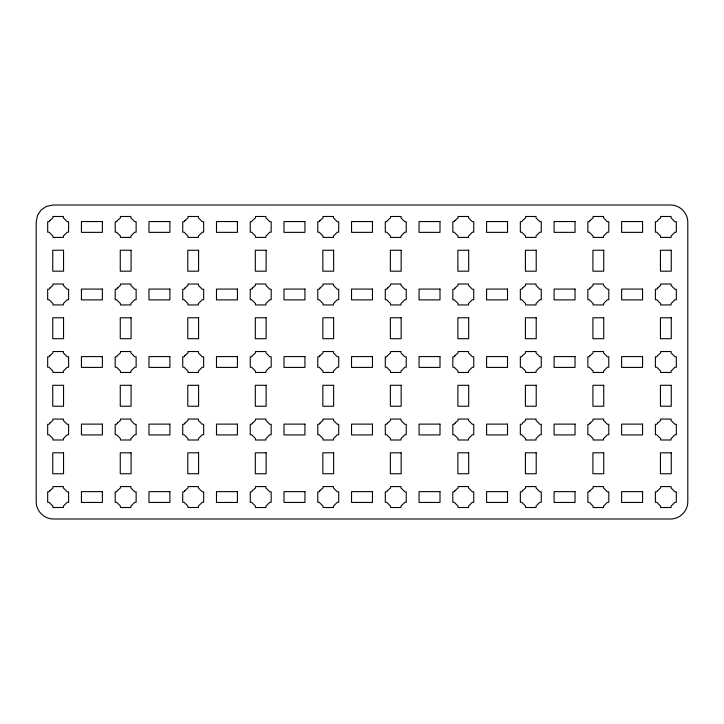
<?xml version="1.0" encoding="UTF-8"?>
<svg xmlns="http://www.w3.org/2000/svg" width="724" height="724" viewBox="0 0 724 724"><rect width="100%" height="100%" fill="white"/><g stroke="black" fill="none" stroke-linecap="round" stroke-linejoin="round"><path stroke-width="1.09" d="M37.53 215.318L36.2 221.888L36.2 502.112C36.381 511.189 44.001 518.809 53.078 518.99L670.922 518.99C679.999 518.809 687.619 511.189 687.8 502.112L687.8 221.888C687.619 212.811 679.999 205.191 670.922 205.01L53.078 205.01L46.508 206.331L41.141 209.951L37.53 215.318M49.847 220.585L49.078 221.716L47.675 221.716L47.675 232.187L49.078 232.187L52.915 236.015L52.915 237.418L63.377 237.418L63.377 236.015L67.214 232.187L68.608 232.187L68.608 221.716L67.214 221.716L63.377 217.888L63.377 216.485L52.915 216.485L52.915 217.888L49.847 220.585M49.847 288.107L49.078 289.247L47.675 289.247L47.675 299.709L49.078 299.709L52.915 303.546L52.915 304.94L63.377 304.94L63.377 303.546L67.214 299.709L68.608 299.709L68.608 289.247L67.214 289.247L63.377 285.41L63.377 284.007L52.915 284.007L52.915 285.41L49.847 288.107M117.369 220.585L116.6 221.716L115.207 221.716L115.207 232.187L116.6 232.187L120.437 236.015L120.437 237.418L130.899 237.418L130.899 236.015L134.736 232.187L136.13 232.187L136.13 221.716L134.736 221.716L130.899 217.888L130.899 216.485L120.437 216.485L120.437 217.888L117.369 220.585M49.847 355.629L49.078 356.769L47.675 356.769L47.675 367.231L49.078 367.231L52.915 371.068L52.915 372.462L63.377 372.462L63.377 371.068L67.214 367.231L68.608 367.231L68.608 356.769L67.214 356.769L63.377 352.932L63.377 351.538L52.915 351.538L52.915 352.932L49.847 355.629M117.369 288.107L116.6 289.247L115.207 289.247L115.207 299.709L116.6 299.709L120.437 303.546L120.437 304.94L130.899 304.94L130.899 303.546L134.736 299.709L136.13 299.709L136.13 289.247L134.736 289.247L130.899 285.41L130.899 284.007L120.437 284.007L120.437 285.41L117.369 288.107M184.892 220.585L184.122 221.716L182.729 221.716L182.729 232.187L184.122 232.187L187.959 236.015L187.959 237.418L198.421 237.418L198.421 236.015L202.258 232.187L203.661 232.187L203.661 221.716L202.258 221.716L198.421 217.888L198.421 216.485L187.959 216.485L187.959 217.888L184.892 220.585M49.847 423.151L49.078 424.291L47.675 424.291L47.675 434.753L49.078 434.753L52.915 438.59L52.915 439.993L63.377 439.993L63.377 438.59L67.214 434.753L68.608 434.753L68.608 424.291L67.214 424.291L63.377 420.454L63.377 419.06L52.915 419.06L52.915 420.454L49.847 423.151M117.369 355.629L116.6 356.769L115.207 356.769L115.207 367.231L116.6 367.231L120.437 371.068L120.437 372.462L130.899 372.462L130.899 371.068L134.736 367.231L136.13 367.231L136.13 356.769L134.736 356.769L130.899 352.932L130.899 351.538L120.437 351.538L120.437 352.932L117.369 355.629M184.892 288.107L184.122 289.247L182.729 289.247L182.729 299.709L184.122 299.709L187.959 303.546L187.959 304.94L198.421 304.94L198.421 303.546L202.258 299.709L203.661 299.709L203.661 289.247L202.258 289.247L198.421 285.41L198.421 284.007L187.959 284.007L187.959 285.41L184.892 288.107M49.847 490.673L49.078 491.813L47.675 491.813L47.675 502.284L49.078 502.284L52.915 506.112L52.915 507.515L63.377 507.515L63.377 506.112L67.214 502.284L68.608 502.284L68.608 491.813L67.214 491.813L63.377 487.985L63.377 486.582L52.915 486.582L52.915 487.985L49.847 490.673M252.414 220.585L251.653 221.716L250.251 221.716L250.251 232.187L251.653 232.187L255.482 236.015L255.482 237.418L265.952 237.418L265.952 236.015L269.781 232.187L271.183 232.187L271.183 221.716L269.781 221.716L265.952 217.888L265.952 216.485L255.482 216.485L255.482 217.888L252.414 220.585M117.369 423.151L116.6 424.291L115.207 424.291L115.207 434.753L116.6 434.753L120.437 438.59L120.437 439.993L130.899 439.993L130.899 438.59L134.736 434.753L136.13 434.753L136.13 424.291L134.736 424.291L130.899 420.454L130.899 419.06L120.437 419.06L120.437 420.454L117.369 423.151M184.892 355.629L184.122 356.769L182.729 356.769L182.729 367.231L184.122 367.231L187.959 371.068L187.959 372.462L198.421 372.462L198.421 371.068L202.258 367.231L203.661 367.231L203.661 356.769L202.258 356.769L198.421 352.932L198.421 351.538L187.959 351.538L187.959 352.932L184.892 355.629M252.414 288.107L251.653 289.247L250.251 289.247L250.251 299.709L251.653 299.709L255.482 303.546L255.482 304.94L265.952 304.94L265.952 303.546L269.781 299.709L271.183 299.709L271.183 289.247L269.781 289.247L265.952 285.41L265.952 284.007L255.482 284.007L255.482 285.41L252.414 288.107M117.369 490.673L116.6 491.813L115.207 491.813L115.207 502.284L116.6 502.284L120.437 506.112L120.437 507.515L130.899 507.515L130.899 506.112L134.736 502.284L136.13 502.284L136.13 491.813L134.736 491.813L130.899 487.985L130.899 486.582L120.437 486.582L120.437 487.985L117.369 490.673M319.936 220.585L319.175 221.716L317.773 221.716L317.773 232.187L319.175 232.187L323.004 236.015L323.004 237.418L333.474 237.418L333.474 236.015L337.303 232.187L338.705 232.187L338.705 221.716L337.303 221.716L333.474 217.888L333.474 216.485L323.004 216.485L323.004 217.888L319.936 220.585M184.892 423.151L184.122 424.291L182.729 424.291L182.729 434.753L184.122 434.753L187.959 438.59L187.959 439.993L198.421 439.993L198.421 438.59L202.258 434.753L203.661 434.753L203.661 424.291L202.258 424.291L198.421 420.454L198.421 419.06L187.959 419.06L187.959 420.454L184.892 423.151M252.414 355.629L251.653 356.769L250.251 356.769L250.251 367.231L251.653 367.231L255.482 371.068L255.482 372.462L265.952 372.462L265.952 371.068L269.781 367.231L271.183 367.231L271.183 356.769L269.781 356.769L265.952 352.932L265.952 351.538L255.482 351.538L255.482 352.932L252.414 355.629M319.936 288.107L319.175 289.247L317.773 289.247L317.773 299.709L319.175 299.709L323.004 303.546L323.004 304.94L333.474 304.94L333.474 303.546L337.303 299.709L338.705 299.709L338.705 289.247L337.303 289.247L333.474 285.41L333.474 284.007L323.004 284.007L323.004 285.41L319.936 288.107M184.892 490.673L184.122 491.813L182.729 491.813L182.729 502.284L184.122 502.284L187.959 506.112L187.959 507.515L198.421 507.515L198.421 506.112L202.258 502.284L203.661 502.284L203.661 491.813L202.258 491.813L198.421 487.985L198.421 486.582L187.959 486.582L187.959 487.985L184.892 490.673M387.458 220.585L386.697 221.716L385.295 221.716L385.295 232.187L386.697 232.187L390.526 236.015L390.526 237.418L400.996 237.418L400.996 236.015L404.825 232.187L406.227 232.187L406.227 221.716L404.825 221.716L400.996 217.888L400.996 216.485L390.526 216.485L390.526 217.888L387.458 220.585M252.414 423.151L251.653 424.291L250.251 424.291L250.251 434.753L251.653 434.753L255.482 438.59L255.482 439.993L265.952 439.993L265.952 438.59L269.781 434.753L271.183 434.753L271.183 424.291L269.781 424.291L265.952 420.454L265.952 419.06L255.482 419.06L255.482 420.454L252.414 423.151M319.936 355.629L319.175 356.769L317.773 356.769L317.773 367.231L319.175 367.231L323.004 371.068L323.004 372.462L333.474 372.462L333.474 371.068L337.303 367.231L338.705 367.231L338.705 356.769L337.303 356.769L333.474 352.932L333.474 351.538L323.004 351.538L323.004 352.932L319.936 355.629M387.458 288.107L386.697 289.247L385.295 289.247L385.295 299.709L386.697 299.709L390.526 303.546L390.526 304.94L400.996 304.94L400.996 303.546L404.825 299.709L406.227 299.709L406.227 289.247L404.825 289.247L400.996 285.41L400.996 284.007L390.526 284.007L390.526 285.41L387.458 288.107M252.414 490.673L251.653 491.813L250.251 491.813L250.251 502.284L251.653 502.284L255.482 506.112L255.482 507.515L265.952 507.515L265.952 506.112L269.781 502.284L271.183 502.284L271.183 491.813L269.781 491.813L265.952 487.985L265.952 486.582L255.482 486.582L255.482 487.985L252.414 490.673M454.98 220.585L454.219 221.716L452.817 221.716L452.817 232.187L454.219 232.187L458.048 236.015L458.048 237.418L468.519 237.418L468.519 236.015L472.347 232.187L473.749 232.187L473.749 221.716L472.347 221.716L468.519 217.888L468.519 216.485L458.048 216.485L458.048 217.888L454.98 220.585M319.936 423.151L319.175 424.291L317.773 424.291L317.773 434.753L319.175 434.753L323.004 438.59L323.004 439.993L333.474 439.993L333.474 438.59L337.303 434.753L338.705 434.753L338.705 424.291L337.303 424.291L333.474 420.454L333.474 419.06L323.004 419.06L323.004 420.454L319.936 423.151M387.458 355.629L386.697 356.769L385.295 356.769L385.295 367.231L386.697 367.231L390.526 371.068L390.526 372.462L400.996 372.462L400.996 371.068L404.825 367.231L406.227 367.231L406.227 356.769L404.825 356.769L400.996 352.932L400.996 351.538L390.526 351.538L390.526 352.932L387.458 355.629M454.98 288.107L454.219 289.247L452.817 289.247L452.817 299.709L454.219 299.709L458.048 303.546L458.048 304.94L468.519 304.94L468.519 303.546L472.347 299.709L473.749 299.709L473.749 289.247L472.347 289.247L468.519 285.41L468.519 284.007L458.048 284.007L458.048 285.41L454.98 288.107M319.936 490.673L319.175 491.813L317.773 491.813L317.773 502.284L319.175 502.284L323.004 506.112L323.004 507.515L333.474 507.515L333.474 506.112L337.303 502.284L338.705 502.284L338.705 491.813L337.303 491.813L333.474 487.985L333.474 486.582L323.004 486.582L323.004 487.985L319.936 490.673M522.502 220.585L521.742 221.716L520.339 221.716L520.339 232.187L521.742 232.187L525.579 236.015L525.579 237.418L536.041 237.418L536.041 236.015L539.878 232.187L541.271 232.187L541.271 221.716L539.878 221.716L536.041 217.888L536.041 216.485L525.579 216.485L525.579 217.888L522.502 220.585M387.458 423.151L386.697 424.291L385.295 424.291L385.295 434.753L386.697 434.753L390.526 438.59L390.526 439.993L400.996 439.993L400.996 438.59L404.825 434.753L406.227 434.753L406.227 424.291L404.825 424.291L400.996 420.454L400.996 419.06L390.526 419.06L390.526 420.454L387.458 423.151M454.98 355.629L454.219 356.769L452.817 356.769L452.817 367.231L454.219 367.231L458.048 371.068L458.048 372.462L468.519 372.462L468.519 371.068L472.347 367.231L473.749 367.231L473.749 356.769L472.347 356.769L468.519 352.932L468.519 351.538L458.048 351.538L458.048 352.932L454.98 355.629M522.502 288.107L521.742 289.247L520.339 289.247L520.339 299.709L521.742 299.709L525.579 303.546L525.579 304.94L536.041 304.94L536.041 303.546L539.878 299.709L541.271 299.709L541.271 289.247L539.878 289.247L536.041 285.41L536.041 284.007L525.579 284.007L525.579 285.41L522.502 288.107M387.458 490.673L386.697 491.813L385.295 491.813L385.295 502.284L386.697 502.284L390.526 506.112L390.526 507.515L400.996 507.515L400.996 506.112L404.825 502.284L406.227 502.284L406.227 491.813L404.825 491.813L400.996 487.985L400.996 486.582L390.526 486.582L390.526 487.985L387.458 490.673M590.033 220.585L589.264 221.716L587.87 221.716L587.87 232.187L589.264 232.187L593.101 236.015L593.101 237.418L603.563 237.418L603.563 236.015L607.4 232.187L608.794 232.187L608.794 221.716L607.4 221.716L603.563 217.888L603.563 216.485L593.101 216.485L593.101 217.888L590.033 220.585M454.98 423.151L454.219 424.291L452.817 424.291L452.817 434.753L454.219 434.753L458.048 438.59L458.048 439.993L468.519 439.993L468.519 438.59L472.347 434.753L473.749 434.753L473.749 424.291L472.347 424.291L468.519 420.454L468.519 419.06L458.048 419.06L458.048 420.454L454.98 423.151M522.502 355.629L521.742 356.769L520.339 356.769L520.339 367.231L521.742 367.231L525.579 371.068L525.579 372.462L536.041 372.462L536.041 371.068L539.878 367.231L541.271 367.231L541.271 356.769L539.878 356.769L536.041 352.932L536.041 351.538L525.579 351.538L525.579 352.932L522.502 355.629M590.033 288.107L589.264 289.247L587.87 289.247L587.87 299.709L589.264 299.709L593.101 303.546L593.101 304.94L603.563 304.94L603.563 303.546L607.4 299.709L608.794 299.709L608.794 289.247L607.4 289.247L603.563 285.41L603.563 284.007L593.101 284.007L593.101 285.41L590.033 288.107M454.98 490.673L454.219 491.813L452.817 491.813L452.817 502.284L454.219 502.284L458.048 506.112L458.048 507.515L468.519 507.515L468.519 506.112L472.347 502.284L473.749 502.284L473.749 491.813L472.347 491.813L468.519 487.985L468.519 486.582L458.048 486.582L458.048 487.985L454.98 490.673M657.555 220.585L656.786 221.716L655.392 221.716L655.392 232.187L656.786 232.187L660.623 236.015L660.623 237.418L671.085 237.418L671.085 236.015L674.922 232.187L676.325 232.187L676.325 221.716L674.922 221.716L671.085 217.888L671.085 216.485L660.623 216.485L660.623 217.888L657.555 220.585M522.502 423.151L521.742 424.291L520.339 424.291L520.339 434.753L521.742 434.753L525.579 438.59L525.579 439.993L536.041 439.993L536.041 438.59L539.878 434.753L541.271 434.753L541.271 424.291L539.878 424.291L536.041 420.454L536.041 419.06L525.579 419.06L525.579 420.454L522.502 423.151M590.033 355.629L589.264 356.769L587.87 356.769L587.87 367.231L589.264 367.231L593.101 371.068L593.101 372.462L603.563 372.462L603.563 371.068L607.4 367.231L608.794 367.231L608.794 356.769L607.4 356.769L603.563 352.932L603.563 351.538L593.101 351.538L593.101 352.932L590.033 355.629M657.555 288.107L656.786 289.247L655.392 289.247L655.392 299.709L656.786 299.709L660.623 303.546L660.623 304.94L671.085 304.94L671.085 303.546L674.922 299.709L676.325 299.709L676.325 289.247L674.922 289.247L671.085 285.41L671.085 284.007L660.623 284.007L660.623 285.41L657.555 288.107M522.502 490.673L521.742 491.813L520.339 491.813L520.339 502.284L521.742 502.284L525.579 506.112L525.579 507.515L536.041 507.515L536.041 506.112L539.878 502.284L541.271 502.284L541.271 491.813L539.878 491.813L536.041 487.985L536.041 486.582L525.579 486.582L525.579 487.985L522.502 490.673M590.033 423.151L589.264 424.291L587.87 424.291L587.87 434.753L589.264 434.753L593.101 438.59L593.101 439.993L603.563 439.993L603.563 438.59L607.4 434.753L608.794 434.753L608.794 424.291L607.4 424.291L603.563 420.454L603.563 419.06L593.101 419.06L593.101 420.454L590.033 423.151M657.555 355.629L656.786 356.769L655.392 356.769L655.392 367.231L656.786 367.231L660.623 371.068L660.623 372.462L671.085 372.462L671.085 371.068L674.922 367.231L676.325 367.231L676.325 356.769L674.922 356.769L671.085 352.932L671.085 351.538L660.623 351.538L660.623 352.932L657.555 355.629M590.033 490.673L589.264 491.813L587.87 491.813L587.87 502.284L589.264 502.284L593.101 506.112L593.101 507.515L603.563 507.515L603.563 506.112L607.4 502.284L608.794 502.284L608.794 491.813L607.4 491.813L603.563 487.985L603.563 486.582L593.101 486.582L593.101 487.985L590.033 490.673M657.555 423.151L656.786 424.291L655.392 424.291L655.392 434.753L656.786 434.753L660.623 438.59L660.623 439.993L671.085 439.993L671.085 438.59L674.922 434.753L676.325 434.753L676.325 424.291L674.922 424.291L671.085 420.454L671.085 419.06L660.623 419.06L660.623 420.454L657.555 423.151M657.555 490.673L656.786 491.813L655.392 491.813L655.392 502.284L656.786 502.284L660.623 506.112L660.623 507.515L671.085 507.515L671.085 506.112L674.922 502.284L676.325 502.284L676.325 491.813L674.922 491.813L671.085 487.985L671.085 486.582L660.623 486.582L660.623 487.985L657.555 490.673M102.374 221.553L81.441 221.553L81.441 232.359L102.374 232.359L102.374 221.553M169.896 221.553L148.963 221.553L148.963 232.359L169.896 232.359L169.896 221.553M237.418 221.553L216.485 221.553L216.485 232.359L237.418 232.359L237.418 221.553M304.94 221.553L284.007 221.553L284.007 232.359L304.94 232.359L304.94 221.553M372.462 221.553L351.538 221.553L351.538 232.359L372.462 232.359L372.462 221.553M439.993 221.553L419.06 221.553L419.06 232.359L439.993 232.359L439.993 221.553M507.515 221.553L486.582 221.553L486.582 232.359L507.515 232.359L507.515 221.553M575.037 221.553L554.104 221.553L554.104 232.359L575.037 232.359L575.037 221.553M642.559 221.553L621.626 221.553L621.626 232.359L642.559 232.359L642.559 221.553M63.549 250.251L52.743 250.251L52.743 271.183L63.549 271.183L63.549 250.251M131.071 250.251L120.265 250.251L120.265 271.183L131.071 271.183L131.071 250.251M198.593 250.251L187.787 250.251L187.787 271.183L198.593 271.183L198.593 250.251M266.115 250.251L255.31 250.251L255.31 271.183L266.115 271.183L266.115 250.251M333.637 250.251L322.841 250.251L322.841 271.183L333.637 271.183L333.637 250.251M401.159 250.251L390.363 250.251L390.363 271.183L401.159 271.183L401.159 250.251M468.69 250.251L457.885 250.251L457.885 271.183L468.69 271.183L468.69 250.251M536.212 250.251L525.407 250.251L525.407 271.183L536.212 271.183L536.212 250.251M603.735 250.251L592.929 250.251L592.929 271.183L603.735 271.183L603.735 250.251M671.257 250.251L660.451 250.251L660.451 271.183L671.257 271.183L671.257 250.251M102.374 289.075L81.441 289.075L81.441 299.881L102.374 299.881L102.374 289.075M169.896 289.075L148.963 289.075L148.963 299.881L169.896 299.881L169.896 289.075M237.418 289.075L216.485 289.075L216.485 299.881L237.418 299.881L237.418 289.075M304.94 289.075L284.007 289.075L284.007 299.881L304.94 299.881L304.94 289.075M372.462 289.075L351.538 289.075L351.538 299.881L372.462 299.881L372.462 289.075M439.993 289.075L419.06 289.075L419.06 299.881L439.993 299.881L439.993 289.075M507.515 289.075L486.582 289.075L486.582 299.881L507.515 299.881L507.515 289.075M575.037 289.075L554.104 289.075L554.104 299.881L575.037 299.881L575.037 289.075M642.559 289.075L621.626 289.075L621.626 299.881L642.559 299.881L642.559 289.075M63.549 317.773L52.743 317.773L52.743 338.705L63.549 338.705L63.549 317.773M131.071 317.773L120.265 317.773L120.265 338.705L131.071 338.705L131.071 317.773M198.593 317.773L187.787 317.773L187.787 338.705L198.593 338.705L198.593 317.773M266.115 317.773L255.31 317.773L255.31 338.705L266.115 338.705L266.115 317.773M333.637 317.773L322.841 317.773L322.841 338.705L333.637 338.705L333.637 317.773M401.159 317.773L390.363 317.773L390.363 338.705L401.159 338.705L401.159 317.773M468.69 317.773L457.885 317.773L457.885 338.705L468.69 338.705L468.69 317.773M536.212 317.773L525.407 317.773L525.407 338.705L536.212 338.705L536.212 317.773M603.735 317.773L592.929 317.773L592.929 338.705L603.735 338.705L603.735 317.773M671.257 317.773L660.451 317.773L660.451 338.705L671.257 338.705L671.257 317.773M102.374 356.597L81.441 356.597L81.441 367.403L102.374 367.403L102.374 356.597M169.896 356.597L148.963 356.597L148.963 367.403L169.896 367.403L169.896 356.597M237.418 356.597L216.485 356.597L216.485 367.403L237.418 367.403L237.418 356.597M304.94 356.597L284.007 356.597L284.007 367.403L304.94 367.403L304.94 356.597M372.462 356.597L351.538 356.597L351.538 367.403L372.462 367.403L372.462 356.597M439.993 356.597L419.06 356.597L419.06 367.403L439.993 367.403L439.993 356.597M507.515 356.597L486.582 356.597L486.582 367.403L507.515 367.403L507.515 356.597M575.037 356.597L554.104 356.597L554.104 367.403L575.037 367.403L575.037 356.597M642.559 356.597L621.626 356.597L621.626 367.403L642.559 367.403L642.559 356.597M63.549 385.295L52.743 385.295L52.743 406.227L63.549 406.227L63.549 385.295M131.071 385.295L120.265 385.295L120.265 406.227L131.071 406.227L131.071 385.295M198.593 385.295L187.787 385.295L187.787 406.227L198.593 406.227L198.593 385.295M266.115 385.295L255.31 385.295L255.31 406.227L266.115 406.227L266.115 385.295M333.637 385.295L322.841 385.295L322.841 406.227L333.637 406.227L333.637 385.295M401.159 385.295L390.363 385.295L390.363 406.227L401.159 406.227L401.159 385.295M468.69 385.295L457.885 385.295L457.885 406.227L468.69 406.227L468.69 385.295M536.212 385.295L525.407 385.295L525.407 406.227L536.212 406.227L536.212 385.295M603.735 385.295L592.929 385.295L592.929 406.227L603.735 406.227L603.735 385.295M671.257 385.295L660.451 385.295L660.451 406.227L671.257 406.227L671.257 385.295M102.374 424.119L81.441 424.119L81.441 434.925L102.374 434.925L102.374 424.119M169.896 424.119L148.963 424.119L148.963 434.925L169.896 434.925L169.896 424.119M237.418 424.119L216.485 424.119L216.485 434.925L237.418 434.925L237.418 424.119M304.94 424.119L284.007 424.119L284.007 434.925L304.94 434.925L304.94 424.119M372.462 424.119L351.538 424.119L351.538 434.925L372.462 434.925L372.462 424.119M439.993 424.119L419.06 424.119L419.06 434.925L439.993 434.925L439.993 424.119M507.515 424.119L486.582 424.119L486.582 434.925L507.515 434.925L507.515 424.119M575.037 424.119L554.104 424.119L554.104 434.925L575.037 434.925L575.037 424.119M642.559 424.119L621.626 424.119L621.626 434.925L642.559 434.925L642.559 424.119M63.549 452.817L52.743 452.817L52.743 473.749L63.549 473.749L63.549 452.817M131.071 452.817L120.265 452.817L120.265 473.749L131.071 473.749L131.071 452.817M198.593 452.817L187.787 452.817L187.787 473.749L198.593 473.749L198.593 452.817M266.115 452.817L255.31 452.817L255.31 473.749L266.115 473.749L266.115 452.817M333.637 452.817L322.841 452.817L322.841 473.749L333.637 473.749L333.637 452.817M401.159 452.817L390.363 452.817L390.363 473.749L401.159 473.749L401.159 452.817M468.69 452.817L457.885 452.817L457.885 473.749L468.69 473.749L468.69 452.817M536.212 452.817L525.407 452.817L525.407 473.749L536.212 473.749L536.212 452.817M603.735 452.817L592.929 452.817L592.929 473.749L603.735 473.749L603.735 452.817M671.257 452.817L660.451 452.817L660.451 473.749L671.257 473.749L671.257 452.817M102.374 491.641L81.441 491.641L81.441 502.447L102.374 502.447L102.374 491.641M169.896 491.641L148.963 491.641L148.963 502.447L169.896 502.447L169.896 491.641M237.418 491.641L216.485 491.641L216.485 502.447L237.418 502.447L237.418 491.641M304.94 491.641L284.007 491.641L284.007 502.447L304.94 502.447L304.94 491.641M372.462 491.641L351.538 491.641L351.538 502.447L372.462 502.447L372.462 491.641M439.993 491.641L419.06 491.641L419.06 502.447L439.993 502.447L439.993 491.641M507.515 491.641L486.582 491.641L486.582 502.447L507.515 502.447L507.515 491.641M575.037 491.641L554.104 491.641L554.104 502.447L575.037 502.447L575.037 491.641M642.559 491.641L621.626 491.641L621.626 502.447L642.559 502.447L642.559 491.641"/></g></svg>
